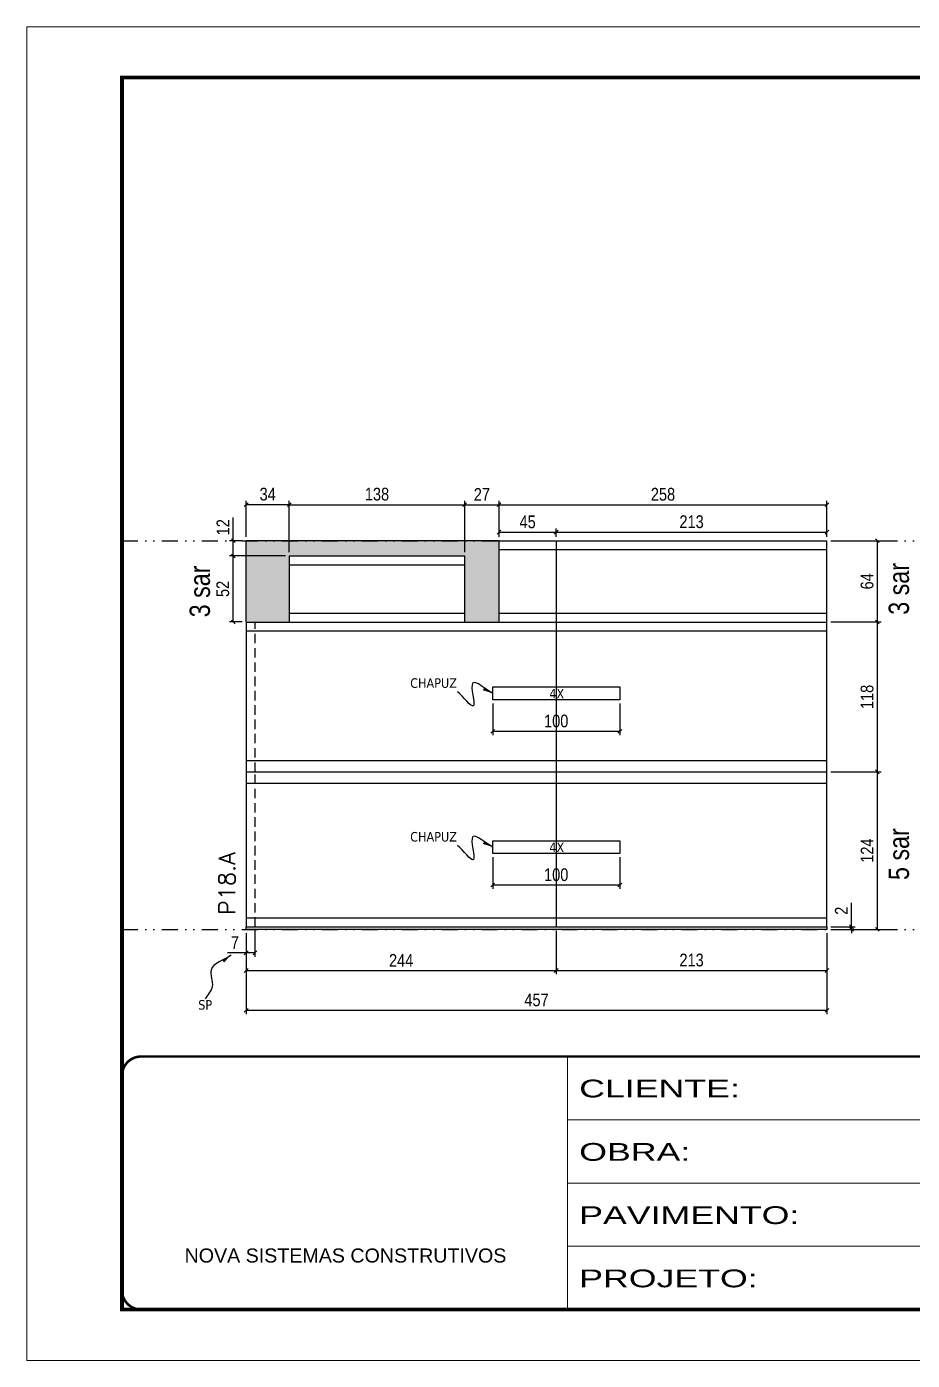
# Model space of a CAD drawing. Extents: x 14400 to 27878, y -21631 to 6985.
# Drawn here: x 19182 to 19879, y -2105 to -1055 of the extents above; entities that cross this region are included whole.
import ezdxf

# ---------------------------------------------------------------- set-up
doc = ezdxf.new("R2010")
doc.units = 0
for name, pattern in [('CONTINUO', [0]), ('DASHED', [0.75, 0.5, -0.25]), ('DIVIDE2', [0.625, 0.25, -0.125, 0, -0.125, 0, -0.125]), ('HIDDEN', [0.375, 0.25, -0.125])]:
    doc.linetypes.add(name, pattern=pattern)
for name, color, linetype in [('COTA', 241, 'Continuous'), ('NOMENCLATURA', 7, 'Continuous'), ('Nível', 160, 'Continuous'), ('Painéis', 200, 'Continuous'), ('Romaneio', 10, 'Continuous'), ('SARR_2.2x10', 60, 'Continuous'), ('SARR_2.2x7', 40, 'Continuous'), ('Sarrafo de Pressão', 42, 'HIDDEN'), ('texto', 7, 'Continuous')]:
    doc.layers.add(name, color=color, linetype=linetype)
for name, color, linetype, lineweight in [('Folhas', 255, 'Continuous', 9), ('SARRAFO DE PRESSAO', 251, 'DASHED', 9), ('Texto Seção', 7, 'Continuous', 15)]:
    doc.layers.add(name, color=color, linetype=linetype, lineweight=lineweight)
doc.styles.add('ARIAL', font='arial.ttf')
doc.styles.add('ARIAL_NARROW', font='ARIALN.TTF', dxfattribs={"height": 0.2})
doc.styles.add('COTA TECNICA', font='techl___.ttf', dxfattribs={"height": 10})
doc.styles.add('COTA TECNICA-50', font='techl___.ttf', dxfattribs={"height": 10})
doc.styles.add('REGUA-120', font='ROMANS.shx', dxfattribs={"height": 15})
doc.styles.get("Standard").update_dxf_attribs({"font": 'arial.ttf'})
doc.styles.add('Tecnologia', font='')
doc.styles.get('Tecnologia').set_extended_font_data('Forgotten Futurist')
doc.dimstyles.new('COTA PAINEL-50', dxfattribs={"dimtxt": 10, "dimasz": 3, "dimexe": 3, "dimexo": 3, "dimgap": 3, "dimtad": 1, "dimdec": 1, "dimzin": 12, "dimdsep": 46, "dimtxsty": 'COTA TECNICA-50', "dimblk1": 'OBLIQUE', "dimblk2": 'OBLIQUE', "dimsah": 1, "dimcen": 0.9, "dimclrd": 4, "dimclre": 4, "dimclrt": 240, "dimadec": 1, "dimazin": 3, "dimtfac": 1, "dimtdec": 1, "dimtmove": 0, "dimatfit": 3, "dimfxl": 1, "dimtolj": 1, "dimtzin": 12, "dimarcsym": 0})
doc.dimstyles.new('PAINEL', dxfattribs={"dimtxt": 10, "dimasz": 3, "dimexe": 3, "dimexo": 3, "dimgap": 3, "dimtad": 1, "dimdec": 1, "dimzin": 12, "dimdsep": 46, "dimtxsty": 'COTA TECNICA', "dimblk1": 'OBLIQUE', "dimblk2": 'OBLIQUE', "dimsah": 1, "dimcen": 0.9, "dimclrd": 4, "dimclre": 4, "dimclrt": 240, "dimadec": 1, "dimazin": 3, "dimtfac": 1, "dimtdec": 1, "dimtmove": 0, "dimatfit": 3, "dimfxl": 1, "dimtolj": 1, "dimtzin": 12, "dimarcsym": 0})
doc.dimstyles.get("Standard").update_dxf_attribs({"dimtxt": 0.18, "dimasz": 0.18, "dimexe": 0.18, "dimexo": 0.0625, "dimgap": 0.09, "dimtad": 0, "dimtih": 1, "dimtoh": 1, "dimdec": 4, "dimzin": 0, "dimdsep": 46, "dimtxsty": 'Standard', "dimcen": 0.09, "dimadec": 0, "dimazin": 0, "dimtfac": 1, "dimtdec": 4, "dimtofl": 0, "dimtmove": 0, "dimatfit": 3, "dimfxl": 1, "dimtolj": 1, "dimtzin": 0, "dimarcsym": 0})

# ---------------------------------------------------------------- blocks, each defined once
blk = doc.blocks.new('9999999999')
at = {"color": 30, "linetype": 'CONTINUO'}
for p, q in [((98564.6, 34230.2), (98564.6, 34429.4)), ((98564.6, 34379.6), (99584, 34379.6)), ((98564.6, 34329.8), (99488, 34329.8)), ((98564.6, 34280), (99488, 34280))]:
    blk.add_line(p, q, dxfattribs=at)
at = {"color": 30, "linetype": 'CONTINUO', "const_width": 2}
blk.add_lwpolyline([(99584, 34230.2), (99584, 34414.4, 0.414214), (99569, 34429.4), (98229, 34429.4, 0.414214), (98214, 34414.4), (98214, 34245.2, 0.414214), (98229, 34230.2), (99584, 34230.2)], format="xyb", dxfattribs=at)
at = {"layer": 'Folhas'}
blk.add_lwpolyline([(98139, 34190.2), (99624, 34190.2), (99624, 35240.2), (98139, 35240.2)], close=True, dxfattribs=at)
at = {"layer": 'Folhas', "color": 30, "const_width": 3}
blk.add_lwpolyline([(98214, 34230.2), (99584, 34230.2), (99584, 35200.2), (98214, 35200.2)], close=True, dxfattribs=at)
at = {"color": 7, "linetype": 'Continuous', "ltscale": 5, "style": 'ARIAL'}
blk.add_text('NOVA SISTEMAS CONSTRUTIVOS', height=11.059, dxfattribs=at).set_placement((98263.2, 34267.2))
at = {"layer": 'Folhas', "color": 7, "style": 'Tecnologia', "width": 1.5}
for s, p in [('CLIENTE:', (98573.7, 34397.2)), ('OBRA:', (98573.7, 34347.3)), ('PAVIMENTO:', (98573.7, 34297.5)), ('PROJETO:', (98573.7, 34247.7))]:
    blk.add_text(s, height=14, dxfattribs=at).set_placement(p)
blk = doc.blocks.new('_Oblique')
at = {"color": 0, "linetype": 'ByBlock', "lineweight": -2}
blk.add_line((-0.5, -0.5), (0.5, 0.5), dxfattribs=at)
blk = doc.blocks.new('*D1877')
at = {"layer": 'COTA', "color": 4, "lineweight": -2, "transparency": 16777216}
for p, q in [((19354.6, -1769), (19354.6, -1787.5)), ((19361.6, -1767), (19361.6, -1787.5)), ((19354.6, -1784.5), (19339.9, -1784.5)), ((19361.6, -1784.5), (19354.6, -1784.5))]:
    blk.add_line(p, q, dxfattribs=at)
at = {"layer": 'Defpoints', "color": 0, "transparency": 16777216}
for p in [(19354.6, -1766), (19361.6, -1764), (19354.6, -1784.5)]:
    blk.add_point(p, dxfattribs=at)
at = {"layer": 'COTA', "color": 4, "lineweight": -2, "transparency": 16777216, "xscale": 3, "yscale": 3, "zscale": 3, "rotation": 180}
blk.add_blockref('_Oblique', (19354.6, -1784.5), dxfattribs=at)
at = {"layer": 'COTA', "color": 4, "lineweight": -2, "transparency": 16777216, "xscale": 3, "yscale": 3, "zscale": 3}
blk.add_blockref('_Oblique', (19361.6, -1784.5), dxfattribs=at)
at = {"layer": 'COTA', "color": 240, "transparency": 16777216, "insert": (19345.8, -1776.5), "char_height": 10, "attachment_point": 5, "style": 'COTA TECNICA-50'}
blk.add_mtext('\\A1;7', dxfattribs=at)
blk = doc.blocks.new('*D1878')
at = {"layer": 'Defpoints', "color": 0, "linetype": 'ByBlock', "transparency": 16777216}
for p in [(19811.6, -1642), (19851.3, -1642), (19811.6, -1766)]:
    blk.add_point(p, dxfattribs=at)
at = {"layer": 'Romaneio', "color": 4, "linetype": 'ByBlock', "lineweight": -2, "transparency": 16777216}
for p, q in [((19814.6, -1642), (19854.3, -1642)), ((19851.3, -1766), (19851.3, -1642)), ((19814.6, -1766), (19854.3, -1766))]:
    blk.add_line(p, q, dxfattribs=at)
at = {"layer": 'Romaneio', "color": 4, "linetype": 'ByBlock', "lineweight": -2, "transparency": 16777216, "xscale": 3, "yscale": 3, "zscale": 3}
for p, rotation in [((19851.3, -1642), 90), ((19851.3, -1766), 270)]:
    blk.add_blockref('_Oblique', p, dxfattribs=dict(at, rotation=rotation))
at = {"layer": 'Romaneio', "color": 240, "linetype": 'ByBlock', "transparency": 16777216, "insert": (19843.2, -1704), "char_height": 10, "attachment_point": 5, "rotation": 90, "style": 'COTA TECNICA'}
blk.add_mtext('\\A1;124', dxfattribs=at)
blk = doc.blocks.new('*D1879')
at = {"layer": 'COTA', "color": 4, "lineweight": -2, "transparency": 16777216}
for p, q in [((19830.9, -1764), (19830.9, -1745.2)), ((19814.6, -1764), (19833.9, -1764)), ((19814.6, -1766), (19833.9, -1766)), ((19830.9, -1766), (19830.9, -1764)), ((19830.9, -1766), (19830.9, -1769))]:
    blk.add_line(p, q, dxfattribs=at)
at = {"layer": 'Defpoints', "color": 0, "transparency": 16777216}
for p in [(19811.6, -1764), (19811.6, -1766), (19830.9, -1766)]:
    blk.add_point(p, dxfattribs=at)
at = {"layer": 'COTA', "color": 4, "lineweight": -2, "transparency": 16777216, "xscale": 3, "yscale": 3, "zscale": 3}
for p, rotation in [((19830.9, -1764), 270), ((19830.9, -1766), 90)]:
    blk.add_blockref('_Oblique', p, dxfattribs=dict(at, rotation=rotation))
at = {"layer": 'COTA', "color": 240, "transparency": 16777216, "insert": (19822.9, -1751.3), "char_height": 10, "attachment_point": 5, "rotation": 90, "style": 'COTA TECNICA-50'}
blk.add_mtext('\\A1;2', dxfattribs=at)
blk = doc.blocks.new('*D1880')
at = {"layer": 'COTA', "color": 4, "lineweight": -2, "transparency": 16777216}
for p, q in [((19354.6, -1769), (19354.6, -1801.4)), ((19598.6, -1767), (19598.6, -1801.4)), ((19354.6, -1798.4), (19598.6, -1798.4))]:
    blk.add_line(p, q, dxfattribs=at)
at = {"layer": 'Defpoints', "color": 0, "transparency": 16777216}
for p in [(19354.6, -1766), (19598.6, -1764), (19598.6, -1798.4)]:
    blk.add_point(p, dxfattribs=at)
at = {"layer": 'COTA', "color": 4, "lineweight": -2, "transparency": 16777216, "xscale": 3, "yscale": 3, "zscale": 3, "rotation": 180}
blk.add_blockref('_Oblique', (19354.6, -1798.4), dxfattribs=at)
at = {"layer": 'COTA', "color": 4, "lineweight": -2, "transparency": 16777216, "xscale": 3, "yscale": 3, "zscale": 3}
blk.add_blockref('_Oblique', (19598.6, -1798.4), dxfattribs=at)
at = {"layer": 'COTA', "color": 240, "transparency": 16777216, "insert": (19476.6, -1790.4), "char_height": 10, "attachment_point": 5, "style": 'COTA TECNICA-50'}
blk.add_mtext('\\A1;244', dxfattribs=at)
blk = doc.blocks.new('*D1881')
at = {"layer": 'COTA', "color": 4, "lineweight": -2, "transparency": 16777216}
for p, q in [((19598.6, -1767), (19598.6, -1801.4)), ((19811.6, -1769), (19811.6, -1801.4)), ((19598.6, -1798.4), (19811.6, -1798.4))]:
    blk.add_line(p, q, dxfattribs=at)
at = {"layer": 'Defpoints', "color": 0, "transparency": 16777216}
for p in [(19598.6, -1764), (19811.6, -1766), (19811.6, -1798.4)]:
    blk.add_point(p, dxfattribs=at)
at = {"layer": 'COTA', "color": 4, "lineweight": -2, "transparency": 16777216, "xscale": 3, "yscale": 3, "zscale": 3, "rotation": 180}
blk.add_blockref('_Oblique', (19598.6, -1798.4), dxfattribs=at)
at = {"layer": 'COTA', "color": 4, "lineweight": -2, "transparency": 16777216, "xscale": 3, "yscale": 3, "zscale": 3}
blk.add_blockref('_Oblique', (19811.6, -1798.4), dxfattribs=at)
at = {"layer": 'COTA', "color": 240, "transparency": 16777216, "insert": (19705.1, -1790.2), "char_height": 10, "attachment_point": 5, "style": 'COTA TECNICA-50'}
blk.add_mtext('\\A1;213', dxfattribs=at)
blk = doc.blocks.new('*D1882')
at = {"layer": 'COTA', "color": 4, "linetype": 'ByBlock', "lineweight": -2, "transparency": 16777216}
for p, q in [((19548.6, -1709.2), (19548.6, -1734.1)), ((19648.6, -1709.2), (19648.6, -1734.1)), ((19648.6, -1731.1), (19548.6, -1731.1))]:
    blk.add_line(p, q, dxfattribs=at)
at = {"layer": 'Defpoints', "color": 0, "linetype": 'ByBlock', "transparency": 16777216}
for p in [(19548.6, -1706.2), (19648.6, -1706.2), (19548.6, -1731.1)]:
    blk.add_point(p, dxfattribs=at)
at = {"layer": 'COTA', "color": 4, "linetype": 'ByBlock', "lineweight": -2, "transparency": 16777216, "xscale": 3, "yscale": 3, "zscale": 3, "rotation": 180}
blk.add_blockref('_Oblique', (19548.6, -1731.1), dxfattribs=at)
at = {"layer": 'COTA', "color": 4, "linetype": 'ByBlock', "lineweight": -2, "transparency": 16777216, "xscale": 3, "yscale": 3, "zscale": 3}
blk.add_blockref('_Oblique', (19648.6, -1731.1), dxfattribs=at)
at = {"layer": 'COTA', "color": 240, "linetype": 'ByBlock', "transparency": 16777216, "insert": (19598.6, -1723), "char_height": 10, "attachment_point": 5, "style": 'COTA TECNICA'}
blk.add_mtext('\\A1;100', dxfattribs=at)
blk = doc.blocks.new('*D1889')
at = {"layer": 'COTA', "color": 4, "lineweight": -2, "transparency": 16777216}
for p, q in [((19814.6, -1460), (19854.3, -1460)), ((19851.3, -1524), (19851.3, -1460)), ((19814.6, -1524), (19854.3, -1524))]:
    blk.add_line(p, q, dxfattribs=at)
at = {"layer": 'Defpoints', "color": 0, "transparency": 16777216}
for p in [(19811.6, -1460), (19851.3, -1460), (19811.6, -1524)]:
    blk.add_point(p, dxfattribs=at)
at = {"layer": 'COTA', "color": 4, "lineweight": -2, "transparency": 16777216, "xscale": 3, "yscale": 3, "zscale": 3}
for p, rotation in [((19851.3, -1460), 90), ((19851.3, -1524), 270)]:
    blk.add_blockref('_Oblique', p, dxfattribs=dict(at, rotation=rotation))
at = {"layer": 'COTA', "color": 240, "transparency": 16777216, "insert": (19843.2, -1492), "char_height": 10, "attachment_point": 5, "rotation": 90, "style": 'COTA TECNICA'}
blk.add_mtext('\\A1;64', dxfattribs=at)
blk = doc.blocks.new('*D1890')
at = {"layer": 'COTA', "color": 4, "lineweight": -2, "transparency": 16777216}
for p, q in [((19354.6, -1457), (19354.6, -1428.7)), ((19388.6, -1431.7), (19354.6, -1431.7)), ((19388.6, -1469), (19388.6, -1428.7))]:
    blk.add_line(p, q, dxfattribs=at)
at = {"layer": 'Defpoints', "color": 0, "transparency": 16777216}
for p in [(19354.6, -1431.7), (19354.6, -1460), (19388.6, -1472)]:
    blk.add_point(p, dxfattribs=at)
at = {"layer": 'COTA', "color": 4, "lineweight": -2, "transparency": 16777216, "xscale": 3, "yscale": 3, "zscale": 3, "rotation": 180}
blk.add_blockref('_Oblique', (19354.6, -1431.7), dxfattribs=at)
at = {"layer": 'COTA', "color": 4, "lineweight": -2, "transparency": 16777216, "xscale": 3, "yscale": 3, "zscale": 3}
blk.add_blockref('_Oblique', (19388.6, -1431.7), dxfattribs=at)
at = {"layer": 'COTA', "color": 240, "transparency": 16777216, "insert": (19371.6, -1423.4), "char_height": 10, "attachment_point": 5, "style": 'COTA TECNICA'}
blk.add_mtext('\\A1;34', dxfattribs=at)
blk = doc.blocks.new('*D1891')
at = {"layer": 'COTA', "color": 4, "lineweight": -2, "transparency": 16777216}
for p, q in [((19388.6, -1469), (19388.6, -1428.7)), ((19388.6, -1431.7), (19526.6, -1431.7)), ((19526.6, -1469), (19526.6, -1428.7))]:
    blk.add_line(p, q, dxfattribs=at)
at = {"layer": 'Defpoints', "color": 0, "transparency": 16777216}
for p in [(19526.6, -1431.7), (19388.6, -1472), (19526.6, -1472)]:
    blk.add_point(p, dxfattribs=at)
at = {"layer": 'COTA', "color": 4, "lineweight": -2, "transparency": 16777216, "xscale": 3, "yscale": 3, "zscale": 3, "rotation": 180}
blk.add_blockref('_Oblique', (19388.6, -1431.7), dxfattribs=at)
at = {"layer": 'COTA', "color": 4, "lineweight": -2, "transparency": 16777216, "xscale": 3, "yscale": 3, "zscale": 3}
blk.add_blockref('_Oblique', (19526.6, -1431.7), dxfattribs=at)
at = {"layer": 'COTA', "color": 240, "transparency": 16777216, "insert": (19457.6, -1423.4), "char_height": 10, "attachment_point": 5, "style": 'COTA TECNICA'}
blk.add_mtext('\\A1;138', dxfattribs=at)
blk = doc.blocks.new('*D1892')
at = {"layer": 'COTA', "color": 4, "lineweight": -2, "transparency": 16777216}
for p, q in [((19526.6, -1469), (19526.6, -1428.7)), ((19526.6, -1431.7), (19553.6, -1431.7)), ((19553.6, -1457), (19553.6, -1428.7))]:
    blk.add_line(p, q, dxfattribs=at)
at = {"layer": 'Defpoints', "color": 0, "transparency": 16777216}
for p in [(19553.6, -1431.7), (19553.6, -1460), (19526.6, -1472)]:
    blk.add_point(p, dxfattribs=at)
at = {"layer": 'COTA', "color": 4, "lineweight": -2, "transparency": 16777216, "xscale": 3, "yscale": 3, "zscale": 3, "rotation": 180}
blk.add_blockref('_Oblique', (19526.6, -1431.7), dxfattribs=at)
at = {"layer": 'COTA', "color": 4, "lineweight": -2, "transparency": 16777216, "xscale": 3, "yscale": 3, "zscale": 3}
blk.add_blockref('_Oblique', (19553.6, -1431.7), dxfattribs=at)
at = {"layer": 'COTA', "color": 240, "transparency": 16777216, "insert": (19540.1, -1423.6), "char_height": 10, "attachment_point": 5, "style": 'COTA TECNICA'}
blk.add_mtext('\\A1;27', dxfattribs=at)
blk = doc.blocks.new('*D1893')
at = {"layer": 'COTA', "color": 4, "lineweight": -2, "transparency": 16777216}
for p, q in [((19385.6, -1472), (19341.5, -1472)), ((19344.5, -1524), (19344.5, -1472)), ((19351.6, -1524), (19341.5, -1524))]:
    blk.add_line(p, q, dxfattribs=at)
at = {"layer": 'Defpoints', "color": 0, "transparency": 16777216}
for p in [(19344.5, -1472), (19388.6, -1472), (19354.6, -1524)]:
    blk.add_point(p, dxfattribs=at)
at = {"layer": 'COTA', "color": 4, "lineweight": -2, "transparency": 16777216, "xscale": 3, "yscale": 3, "zscale": 3}
for p, rotation in [((19344.5, -1472), 90), ((19344.5, -1524), 270)]:
    blk.add_blockref('_Oblique', p, dxfattribs=dict(at, rotation=rotation))
at = {"layer": 'COTA', "color": 240, "transparency": 16777216, "insert": (19336.3, -1498), "char_height": 10, "attachment_point": 5, "rotation": 90, "style": 'COTA TECNICA'}
blk.add_mtext('\\A1;52', dxfattribs=at)
blk = doc.blocks.new('*D1894')
at = {"layer": 'COTA', "color": 4, "lineweight": -2, "transparency": 16777216}
for p, q in [((19344.5, -1460), (19344.5, -1441.7)), ((19351.6, -1460), (19341.5, -1460)), ((19344.5, -1472), (19344.5, -1460)), ((19385.6, -1472), (19341.5, -1472))]:
    blk.add_line(p, q, dxfattribs=at)
at = {"layer": 'Defpoints', "color": 0, "transparency": 16777216}
for p in [(19344.5, -1460), (19354.6, -1460), (19388.6, -1472)]:
    blk.add_point(p, dxfattribs=at)
at = {"layer": 'COTA', "color": 4, "lineweight": -2, "transparency": 16777216, "xscale": 3, "yscale": 3, "zscale": 3}
for p, rotation in [((19344.5, -1460), 90), ((19344.5, -1472), 270)]:
    blk.add_blockref('_Oblique', p, dxfattribs=dict(at, rotation=rotation))
at = {"layer": 'COTA', "color": 240, "transparency": 16777216, "insert": (19336.4, -1449.4), "char_height": 10, "attachment_point": 5, "rotation": 90, "style": 'COTA TECNICA'}
blk.add_mtext('\\A1;12', dxfattribs=at)
blk = doc.blocks.new('*D1895')
at = {"layer": 'COTA', "color": 4, "lineweight": -2, "transparency": 16777216}
for p, q in [((19553.6, -1457), (19553.6, -1428.7)), ((19553.6, -1431.7), (19811.6, -1431.7)), ((19811.6, -1457), (19811.6, -1428.7))]:
    blk.add_line(p, q, dxfattribs=at)
at = {"layer": 'Defpoints', "color": 0, "transparency": 16777216}
for p in [(19811.6, -1431.7), (19553.6, -1460), (19811.6, -1460)]:
    blk.add_point(p, dxfattribs=at)
at = {"layer": 'COTA', "color": 4, "lineweight": -2, "transparency": 16777216, "xscale": 3, "yscale": 3, "zscale": 3, "rotation": 180}
blk.add_blockref('_Oblique', (19553.6, -1431.7), dxfattribs=at)
at = {"layer": 'COTA', "color": 4, "lineweight": -2, "transparency": 16777216, "xscale": 3, "yscale": 3, "zscale": 3}
blk.add_blockref('_Oblique', (19811.6, -1431.7), dxfattribs=at)
at = {"layer": 'COTA', "color": 240, "transparency": 16777216, "insert": (19682.6, -1423.5), "char_height": 10, "attachment_point": 5, "style": 'COTA TECNICA'}
blk.add_mtext('\\A1;258', dxfattribs=at)
blk = doc.blocks.new('*D1911')
at = {"layer": 'COTA', "color": 4, "lineweight": -2, "transparency": 16777216}
for p, q in [((19814.6, -1524), (19854.3, -1524)), ((19851.3, -1642), (19851.3, -1524)), ((19814.6, -1642), (19854.3, -1642))]:
    blk.add_line(p, q, dxfattribs=at)
at = {"layer": 'Defpoints', "color": 0, "transparency": 16777216}
for p in [(19811.6, -1524), (19851.3, -1524), (19811.6, -1642)]:
    blk.add_point(p, dxfattribs=at)
at = {"layer": 'COTA', "color": 4, "lineweight": -2, "transparency": 16777216, "xscale": 3, "yscale": 3, "zscale": 3}
for p, rotation in [((19851.3, -1524), 90), ((19851.3, -1642), 270)]:
    blk.add_blockref('_Oblique', p, dxfattribs=dict(at, rotation=rotation))
at = {"layer": 'COTA', "color": 240, "transparency": 16777216, "insert": (19843.2, -1583), "char_height": 10, "attachment_point": 5, "rotation": 90, "style": 'COTA TECNICA'}
blk.add_mtext('\\A1;118', dxfattribs=at)
blk = doc.blocks.new('*D1923')
at = {"layer": 'COTA', "color": 4, "linetype": 'ByBlock', "lineweight": -2, "transparency": 16777216}
for p, q in [((19548.6, -1588.2), (19548.6, -1613.1)), ((19648.6, -1588.2), (19648.6, -1613.1)), ((19648.6, -1610.1), (19548.6, -1610.1))]:
    blk.add_line(p, q, dxfattribs=at)
at = {"layer": 'Defpoints', "color": 0, "linetype": 'ByBlock', "transparency": 16777216}
for p in [(19548.6, -1585.2), (19648.6, -1585.2), (19548.6, -1610.1)]:
    blk.add_point(p, dxfattribs=at)
at = {"layer": 'COTA', "color": 4, "linetype": 'ByBlock', "lineweight": -2, "transparency": 16777216, "xscale": 3, "yscale": 3, "zscale": 3, "rotation": 180}
blk.add_blockref('_Oblique', (19548.6, -1610.1), dxfattribs=at)
at = {"layer": 'COTA', "color": 4, "linetype": 'ByBlock', "lineweight": -2, "transparency": 16777216, "xscale": 3, "yscale": 3, "zscale": 3}
blk.add_blockref('_Oblique', (19648.6, -1610.1), dxfattribs=at)
at = {"layer": 'COTA', "color": 240, "linetype": 'ByBlock', "transparency": 16777216, "insert": (19598.6, -1602), "char_height": 10, "attachment_point": 5, "style": 'COTA TECNICA'}
blk.add_mtext('\\A1;100', dxfattribs=at)
blk = doc.blocks.new('*D2942')
at = {"layer": 'COTA', "color": 4, "lineweight": -2, "transparency": 16777216}
for p, q in [((19354.6, -1769), (19354.6, -1832.7)), ((19811.6, -1769), (19811.6, -1832.7)), ((19354.6, -1829.7), (19811.6, -1829.7))]:
    blk.add_line(p, q, dxfattribs=at)
at = {"layer": 'Defpoints', "color": 0, "transparency": 16777216}
for p in [(19354.6, -1766), (19811.6, -1766), (19811.6, -1829.7)]:
    blk.add_point(p, dxfattribs=at)
at = {"layer": 'COTA', "color": 4, "lineweight": -2, "transparency": 16777216, "xscale": 3, "yscale": 3, "zscale": 3, "rotation": 180}
blk.add_blockref('_Oblique', (19354.6, -1829.7), dxfattribs=at)
at = {"layer": 'COTA', "color": 4, "lineweight": -2, "transparency": 16777216, "xscale": 3, "yscale": 3, "zscale": 3}
blk.add_blockref('_Oblique', (19811.6, -1829.7), dxfattribs=at)
at = {"layer": 'COTA', "color": 240, "transparency": 16777216, "insert": (19583.1, -1821.6), "char_height": 10, "attachment_point": 5, "style": 'COTA TECNICA'}
blk.add_mtext('\\A1;457', dxfattribs=at)
blk = doc.blocks.new('*D2944')
at = {"layer": 'COTA', "color": 4, "lineweight": -2, "transparency": 16777216}
for p, q in [((19553.6, -1457), (19553.6, -1450.3)), ((19553.6, -1453.3), (19598.6, -1453.3)), ((19598.6, -1457), (19598.6, -1450.3))]:
    blk.add_line(p, q, dxfattribs=at)
at = {"layer": 'Defpoints', "color": 0, "transparency": 16777216}
for p in [(19598.6, -1453.3), (19553.6, -1460), (19598.6, -1460)]:
    blk.add_point(p, dxfattribs=at)
at = {"layer": 'COTA', "color": 4, "lineweight": -2, "transparency": 16777216, "xscale": 3, "yscale": 3, "zscale": 3, "rotation": 180}
blk.add_blockref('_Oblique', (19553.6, -1453.3), dxfattribs=at)
at = {"layer": 'COTA', "color": 4, "lineweight": -2, "transparency": 16777216, "xscale": 3, "yscale": 3, "zscale": 3}
blk.add_blockref('_Oblique', (19598.6, -1453.3), dxfattribs=at)
at = {"layer": 'COTA', "color": 240, "transparency": 16777216, "insert": (19576.1, -1445.2), "char_height": 10, "attachment_point": 5, "style": 'COTA TECNICA'}
blk.add_mtext('\\A1;45', dxfattribs=at)
blk = doc.blocks.new('*D2945')
at = {"layer": 'COTA', "color": 4, "lineweight": -2, "transparency": 16777216}
for p, q in [((19598.6, -1457), (19598.6, -1450.3)), ((19598.6, -1453.3), (19811.6, -1453.3)), ((19811.6, -1457), (19811.6, -1450.3))]:
    blk.add_line(p, q, dxfattribs=at)
at = {"layer": 'Defpoints', "color": 0, "transparency": 16777216}
for p in [(19811.6, -1453.3), (19598.6, -1460), (19811.6, -1460)]:
    blk.add_point(p, dxfattribs=at)
at = {"layer": 'COTA', "color": 4, "lineweight": -2, "transparency": 16777216, "xscale": 3, "yscale": 3, "zscale": 3, "rotation": 180}
blk.add_blockref('_Oblique', (19598.6, -1453.3), dxfattribs=at)
at = {"layer": 'COTA', "color": 4, "lineweight": -2, "transparency": 16777216, "xscale": 3, "yscale": 3, "zscale": 3}
blk.add_blockref('_Oblique', (19811.6, -1453.3), dxfattribs=at)
at = {"layer": 'COTA', "color": 240, "transparency": 16777216, "insert": (19705.1, -1445.1), "char_height": 10, "attachment_point": 5, "style": 'COTA TECNICA'}
blk.add_mtext('\\A1;213', dxfattribs=at)

msp = doc.modelspace()

# ---------------------------------------------------------------- hatches: boundary and pattern name
at = {"layer": 'COTA'}
h = msp.add_hatch(dxfattribs=at)
h.set_pattern_fill('AR-CONC', color=256, scale=0.03)
h.set_pattern_definition([(50, (0, -55), (5.4655401, -0.4781726), [0.5715, -6.2865]), (355, (0, -55), (-1.0573026, 5.7317054), [0.4572, -5.0292175]), (100.451445, (0.4555, -55.04), (4.4082374, 5.2535326), [0.4857003, -5.3427073]), (46.1842, (0, -53.476), (8.1323712, -1.2612698), [0.85725, -9.42975]), (96.635558, (0.678, -53.581), (7.122124, 7.4227837), [0.7285507, -8.0140682]), (351.18415, (0, -53.476), (7.122124, 7.4227837), [0.685799, -7.543792]), (21, (0.762, -53.857), (4.5484317, -3.0679559), [0.5715, -6.2865]), (326, (0.762, -53.857), (1.8540609, 5.525639), [0.4572, -5.0292]), (71.451445, (1.141, -54.1127), (6.4024926, 2.457683), [0.4857003, -5.3426981]), (37.5, (0, -55), (0.0926581, 2.53665117), [0, -4.96824, 0, -5.1054, 0, -5.04825]), (7.5, (0, -55), (2.00458988, 3.00541724), [0, -2.91084, 0, -4.85394, 0, -1.92405]), (327.5, (-1.6993, -55), (4.06771786, -0.17186232), [0, -1.905, 0, -5.9436, 0, -7.8867]), (317.5, (-2.4613, -55), (4.44387544, 0.7627947), [0, -2.4765, 0, -3.94716, 0, -5.6007])])
h.paths.add_polyline_path([(19553.645, -1460.015), (19354.645, -1460.015), (19354.645, -1524.015), (19388.645, -1524.015), (19388.645, -1472.015), (19526.645, -1472.015), (19526.645, -1524.015), (19553.645, -1524.015)])

# ---------------------------------------------------------------- linework, layer by layer
for p in [(19354.645, -1524.015), (19553.645, -1460.015)]:
    msp.add_line(p, (19354.645, -1460.015), dxfattribs=at)
at = {"layer": 'Nível', "color": 4, "linetype": 'DIVIDE2', "ltscale": 50}
for p, q in [((19256.967, -1460.015), (20626.967, -1460.015)), ((19256.967, -1766.015), (20626.967, -1766.015))]:
    msp.add_line(p, q, dxfattribs=at)
at = {"layer": 'Painéis'}
for p, q in [((19553.645, -1460.015), (19811.645, -1460.015)), ((19553.645, -1524.015), (19553.645, -1460.015)), ((19598.645, -1460.015), (19598.645, -1764.015)), ((19811.645, -1764.015), (19811.645, -1460.015)), ((19388.645, -1524.015), (19388.645, -1472.015)), ((19388.645, -1472.015), (19526.645, -1472.015)), ((19526.645, -1524.015), (19526.645, -1472.015)), ((19354.645, -1524.015), (19811.645, -1524.015)), ((19354.645, -1524.015), (19354.645, -1764.015)), ((19354.645, -1642.015), (19811.645, -1642.015))]:
    msp.add_line(p, q, dxfattribs=at)
msp.add_lwpolyline([(19811.645, -1766.015), (19354.645, -1766.015), (19354.645, -1764.015), (19811.645, -1764.015)], close=True, dxfattribs=at)
at = {"layer": 'SARR_2.2x10'}
for points in [[(19548.645, -1575.172), (19648.645, -1575.172), (19648.645, -1585.172), (19548.645, -1585.172)], [(19548.645, -1696.172), (19648.645, -1696.172), (19648.645, -1706.172), (19548.645, -1706.172)]]:
    msp.add_lwpolyline(points, close=True, dxfattribs=at)
at = {"layer": 'SARR_2.2x7'}
for p, q in [((19553.645, -1467.015), (19811.645, -1467.015)), ((19388.645, -1479.015), (19526.645, -1479.015)), ((19388.645, -1517.015), (19526.645, -1517.015)), ((19553.645, -1517.015), (19811.645, -1517.015)), ((19354.645, -1531.015), (19811.645, -1531.015)), ((19354.645, -1633.015), (19598.645, -1633.015)), ((19598.645, -1633.015), (19811.645, -1633.015)), ((19354.645, -1651.015), (19598.645, -1651.015)), ((19598.645, -1651.015), (19811.645, -1651.015)), ((19354.645, -1757.015), (19598.645, -1757.015)), ((19598.645, -1757.015), (19811.645, -1757.015))]:
    msp.add_line(p, q, dxfattribs=at)
at = {"layer": 'Sarrafo de Pressão', "ltscale": 30}
for p, q in [((19361.645, -1642.015), (19361.645, -1524.015)), ((19361.645, -1764.015), (19361.645, -1642.015))]:
    msp.add_line(p, q, dxfattribs=at)

# ---------------------------------------------------------------- block references
at = {"layer": 'SARRAFO DE PRESSAO', "color": 6, "linetype": 'ByBlock'}
msp.add_blockref('9999999999', (-78957.011, -36295.504), dxfattribs=at)

# ---------------------------------------------------------------- texts
at = {"layer": 'NOMENCLATURA', "style": 'ARIAL_NARROW'}
for s, p in [('3 sar', (19326.158, -1520.316)), ('3 sar', (19876.162, -1518.316)), ('5 sar', (19876.162, -1727.135))]:
    msp.add_text(s, height=16, rotation=90, dxfattribs=at).set_placement(p)
at = {"layer": 'texto', "color": 0, "char_height": 7.5, "attachment_point": 5}
for s, insert in [('{\\fTahoma|b0|i0|c0|p34;\\C4;CHAPUZ}', (19502.095, -1572.157)), ('{\\fTahoma|b0|i0|c0|p34;\\C4;4X}', (19599.037, -1580.465)), ('{\\fTahoma|b0|i0|c0|p34;\\C4;CHAPUZ}', (19502.095, -1693.157)), ('{\\fTahoma|b0|i0|c0|p34;\\C4;4X}', (19599.037, -1701.465)), ('{\\fTahoma|b0|i0|c0|p34;\\C4;SP}', (19322.398, -1825.506))]:
    msp.add_mtext(s, dxfattribs=dict(at, insert=insert))
at = {"layer": 'Texto Seção', "insert": (19346.025, -1754.764), "char_height": 13, "width": 285.32988, "attachment_point": 7, "rotation": 90, "style": 'REGUA-120'}
msp.add_mtext('P18.A', dxfattribs=at)

# ---------------------------------------------------------------- dimensions: what is measured, and where the dimension line sits
at = {"layer": 'COTA'}
for base, p1, p2, dimstyle, picture, middle in [((19354.645, -1431.653), (19388.645, -1472.015), (19354.645, -1460.015), 'PAINEL', '*D1890', (19371.645, -1423.434)), ((19526.645, -1431.653), (19388.645, -1472.015), (19526.645, -1472.015), 'PAINEL', '*D1891', (19457.645, -1423.412)), ((19553.645, -1431.653), (19526.645, -1472.015), (19553.645, -1460.015), 'PAINEL', '*D1892', (19540.145, -1423.58)), ((19811.645, -1431.653), (19553.645, -1460.015), (19811.645, -1460.015), 'PAINEL', '*D1895', (19682.645, -1423.522)), ((19598.645, -1453.29), (19553.645, -1460.015), (19598.645, -1460.015), 'PAINEL', '*D2944', (19576.145, -1445.18)), ((19598.645, -1798.433), (19354.645, -1766.015), (19598.645, -1764.015), 'COTA PAINEL-50', '*D1880', (19476.645, -1790.36)), ((19811.645, -1829.691), (19354.645, -1766.015), (19811.645, -1766.015), 'PAINEL', '*D2942', (19583.145, -1821.581)), ((19811.645, -1798.433), (19598.645, -1764.015), (19811.645, -1766.015), 'COTA PAINEL-50', '*D1881', (19705.145, -1790.213))]:
    dim = msp.add_linear_dim(base=base, p1=p1, p2=p2, dimstyle=dimstyle, dxfattribs=at)
    dim.commit()
    dim.dimension.update_dxf_attribs({"geometry": picture, "text_midpoint": middle})
for base, p1, p2, angle, dimstyle, picture, middle in [((19344.453, -1460.015), (19388.645, -1472.015), (19354.645, -1460.015), 90, 'PAINEL', '*D1894', (19336.394, -1449.359)), ((19851.286, -1460.015), (19811.645, -1524.015), (19811.645, -1460.015), 90, 'PAINEL', '*D1889', (19843.184, -1492.015)), ((19344.453, -1472.015), (19354.645, -1524.015), (19388.645, -1472.015), 90, 'PAINEL', '*D1893', (19336.343, -1498.015)), ((19851.286, -1524.015), (19811.645, -1642.015), (19811.645, -1524.015), 90, 'PAINEL', '*D1911', (19843.191, -1583.015)), ((19354.645, -1784.525), (19361.645, -1764.015), (19354.645, -1766.015), 180, 'COTA PAINEL-50', '*D1877', (19345.78, -1776.452))]:
    dim = msp.add_linear_dim(base=base, p1=p1, p2=p2, angle=angle, dimstyle=dimstyle, dxfattribs=at)
    dim.commit()
    dim.dimension.update_dxf_attribs({"geometry": picture, "text_midpoint": middle})
dim = msp.add_linear_dim(base=(19811.645, -1453.29), p1=(19598.645, -1460.015), p2=(19811.645, -1460.015), dimstyle='PAINEL', override={"dimtmove": 1}, dxfattribs=at)
dim.commit()
dim.dimension.update_dxf_attribs({"geometry": '*D2945', "text_midpoint": (19705.145, -1445.07)})
at = {"layer": 'COTA', "linetype": 'ByBlock'}
for base, p1, p2, picture, middle in [((19548.645, -1610.099), (19648.645, -1585.172), (19548.645, -1585.172), '*D1923', (19598.645, -1601.997)), ((19548.645, -1731.099), (19648.645, -1706.172), (19548.645, -1706.172), '*D1882', (19598.645, -1722.997))]:
    dim = msp.add_linear_dim(base=base, p1=p1, p2=p2, dimstyle='PAINEL', dxfattribs=at)
    dim.commit()
    dim.dimension.update_dxf_attribs({"geometry": picture, "text_midpoint": middle})
at = {"layer": 'COTA'}
dim = msp.add_linear_dim(base=(19830.903, -1766.015), p1=(19811.645, -1764.015), p2=(19811.645, -1766.015), angle=90, dimstyle='COTA PAINEL-50', dxfattribs=at)
dim.commit()
dim.dimension.update_dxf_attribs({"geometry": '*D1879', "text_midpoint": (19830.903, -1751.268), "dimtype": 160})
at = {"layer": 'Romaneio', "linetype": 'ByBlock'}
dim = msp.add_aligned_dim(p1=(19811.645, -1766.015), p2=(19811.645, -1642.015), distance=-39.641, dimstyle='PAINEL', dxfattribs=at)
dim.commit()
dim.dimension.update_dxf_attribs({"geometry": '*D1878', "text_midpoint": (19843.213, -1704.015)})

# ---------------------------------------------------------------- leaders
at = {"layer": 'COTA', "path_type": 1}
for points in [[(19548.645, -1580.172), (19532.86, -1572.157), (19533.445, -1590.027), (19521.012, -1578.885)], [(19548.645, -1701.172), (19532.86, -1693.157), (19533.445, -1711.027), (19521.012, -1699.885)], [(19342.816, -1786.196), (19327.031, -1798.031), (19327.956, -1811.037), (19322.403, -1820.819)]]:
    msp.add_leader(points, dimstyle='Standard', override={"dimasz": 8}, dxfattribs=at)

doc.saveas('drawing.dxf')
